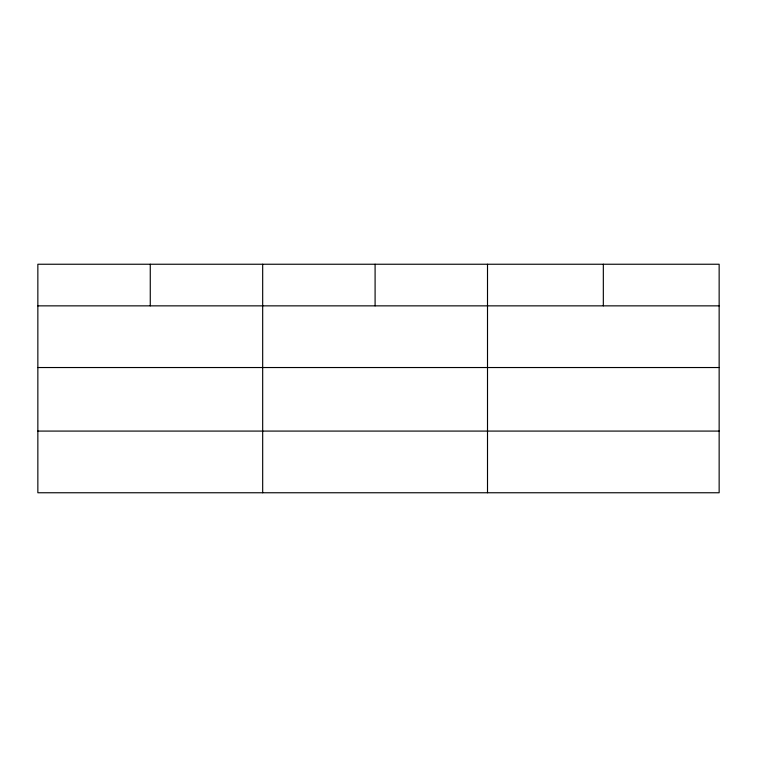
<?xml version="1.0" encoding="UTF-8"?>
<svg xmlns="http://www.w3.org/2000/svg" width="757" height="757" viewBox="0 0 757 757"><rect width="100%" height="100%" fill="white"/><g stroke="black" fill="none" stroke-linecap="round" stroke-linejoin="round"><path stroke-width="1.14" d="M719.15 367.533L719.15 264.24L37.85 264.24L37.85 492.76L719.15 492.76L719.15 367.533L37.85 367.533M37.85 305.856L719.15 305.856M37.85 431.083L719.15 431.083M603.329 264.24L603.329 305.856M487.508 264.24L487.508 492.76M375.094 264.24L375.094 305.856M262.679 264.24L262.679 492.76M150.265 264.24L150.265 305.856"/></g></svg>
